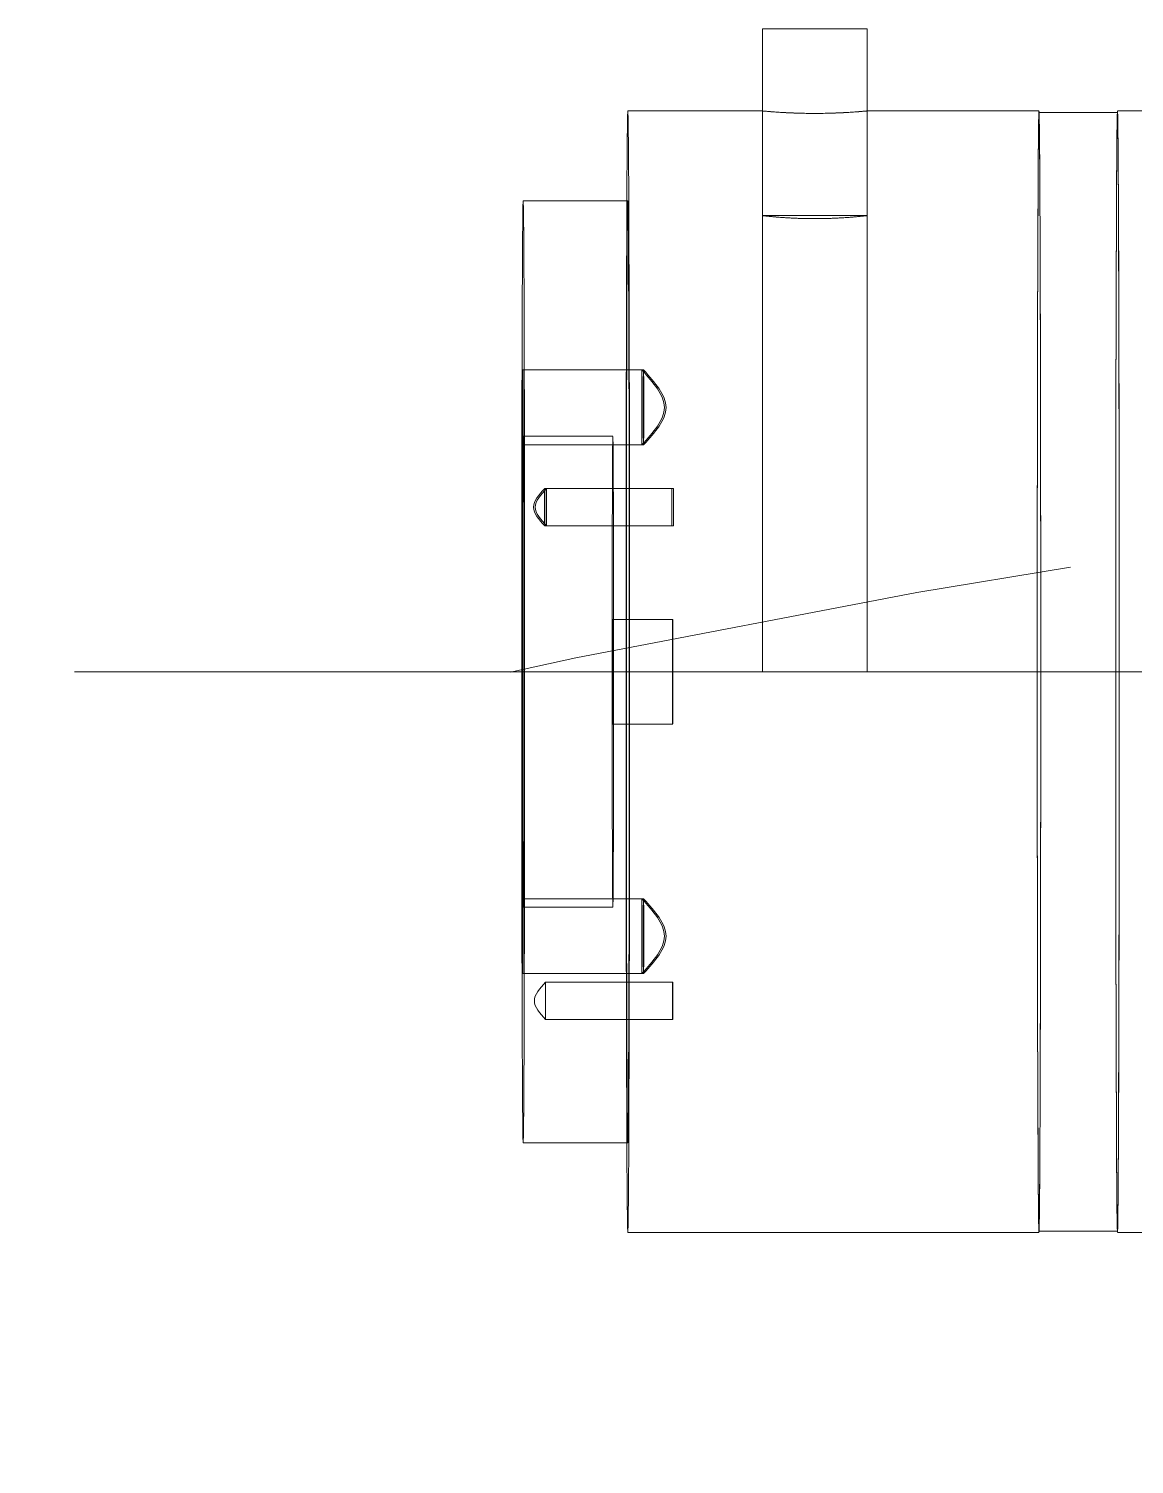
# Model space of a CAD drawing. Header units: millimetres. Extents: x 54 to 415, y 5 to 258.
# Drawn here: x 100.77 to 105.7, y 231.92 to 238.32 of the extents above; entities that cross this region are included whole.
import ezdxf

# ---------------------------------------------------------------- set-up
doc = ezdxf.new("R2010")
doc.units = ezdxf.units.MM
doc.linetypes.add('CENTERX2', pattern=[20.32, 12.7, -2.54, 2.54, -2.54])

msp = doc.modelspace()

# ---------------------------------------------------------------- linework, layer by layer
at = {"color": 7, "linetype": 'Continuous', "lineweight": 15}
for p, q in [((104.04171, 238.32107), (104.04171, 235.4544)), ((104.5083, 238.32107), (104.04176, 238.32107)), ((104.50838, 235.4544), (104.50838, 238.32107)), ((104.04247, 237.9544), (103.44172, 237.9544)), ((104.04171, 237.95433), (104.04171, 237.48765)), ((105.27504, 237.9544), (104.50762, 237.9544)), ((104.50838, 237.48765), (104.50838, 237.95433)), ((108.87194, 237.9544), (105.62504, 237.9544)), ((105.62504, 237.94773), (105.27504, 237.94773)), ((103.44172, 237.5544), (102.97505, 237.5544)), ((104.50838, 237.48773), (104.04171, 237.48773)), ((103.50469, 236.79958), (102.97136, 236.79958)), ((103.51208, 236.79958), (102.97875, 236.79958)), ((103.37505, 236.5044), (102.97505, 236.5044)), ((102.97136, 236.46625), (103.50469, 236.46625)), ((102.97875, 236.46625), (103.51208, 236.46625)), ((103.63773, 236.27107), (103.07107, 236.27107)), ((103.6457, 236.27107), (103.07904, 236.27107)), ((103.07107, 236.1044), (103.63773, 236.1044)), ((103.07904, 236.1044), (103.6457, 236.1044)), ((103.64172, 235.68773), (103.37505, 235.68773)), ((104.04176, 235.4544), (104.5083, 235.4544)), ((103.37505, 235.22107), (103.64172, 235.22107)), ((103.50469, 234.44256), (102.97136, 234.44256)), ((103.51208, 234.44256), (102.97875, 234.44256)), ((102.97505, 234.4044), (103.37505, 234.4044)), ((102.97136, 234.10922), (103.50469, 234.10922)), ((102.97875, 234.10922), (103.51208, 234.10922)), ((103.64172, 234.07107), (103.07505, 234.07107)), ((103.07505, 233.9044), (103.64172, 233.9044)), ((102.97505, 233.3544), (103.44172, 233.3544)), ((105.27504, 232.96107), (105.62504, 232.96107)), ((103.44172, 232.9544), (105.27504, 232.9544)), ((105.62504, 232.9544), (105.77504, 232.9544))]:
    msp.add_line(p, q, dxfattribs=at)
at = {"color": 7, "linetype": 'CENTERX2', "lineweight": 0, "ltscale": 1.333333}
msp.add_line((100.97505, 235.4544), (111.70339, 235.4544), dxfattribs=at)
at = {"color": 7, "linetype": 'Continuous', "lineweight": 15, "flags": 128}
for points in [[(103.43388, 235.4544), (103.43389, 235.56737), (103.43391, 235.68011), (103.43395, 235.79238), (103.43401, 235.90397), (103.43408, 236.01464), (103.43416, 236.12416), (103.43427, 236.23232), (103.43439, 236.33888), (103.43452, 236.44364), (103.43467, 236.54638), (103.43483, 236.64688), (103.435, 236.74495), (103.43519, 236.84039), (103.4354, 236.93299), (103.43561, 237.02257), (103.43584, 237.10895), (103.43608, 237.19195), (103.43633, 237.2714), (103.4366, 237.34713), (103.43687, 237.419), (103.43715, 237.48686), (103.43745, 237.55056), (103.43775, 237.60999), (103.43806, 237.665), (103.43837, 237.71551), (103.4387, 237.76139), (103.43903, 237.80256), (103.43936, 237.83893), (103.4397, 237.87043), (103.44005, 237.89699), (103.44039, 237.91857), (103.44075, 237.93511), (103.4411, 237.94658), (103.44145, 237.95296), (103.44181, 237.95424), (103.44216, 237.95041), (103.44251, 237.94148), (103.44286, 237.92747), (103.44321, 237.90841), (103.44356, 237.88433), (103.4439, 237.85529), (103.44424, 237.82135), (103.44457, 237.78257), (103.4449, 237.73903), (103.44522, 237.69083), (103.44553, 237.63805), (103.44584, 237.58082), (103.44614, 237.51924), (103.44643, 237.45344), (103.4467, 237.38356), (103.44697, 237.30974), (103.44723, 237.23213), (103.44748, 237.15088), (103.44771, 237.06617), (103.44793, 236.97817), (103.44814, 236.88706), (103.44834, 236.79301), (103.44852, 236.69624), (103.44869, 236.59692), (103.44884, 236.49527), (103.44899, 236.3915), (103.44911, 236.28581), (103.44922, 236.17842), (103.44932, 236.06956), (103.4494, 235.95943), (103.44946, 235.84828), (103.44951, 235.73632), (103.44954, 235.62378), (103.44955, 235.5109), (103.44955, 235.3979), (103.44954, 235.28502), (103.44951, 235.17248), (103.44946, 235.06052), (103.4494, 234.94937), (103.44932, 234.83925), (103.44922, 234.73038), (103.44911, 234.62299), (103.44899, 234.5173), (103.44884, 234.41353), (103.44869, 234.31188), (103.44852, 234.21257), (103.44834, 234.11579), (103.44814, 234.02175), (103.44793, 233.93063), (103.44771, 233.84263), (103.44748, 233.75792), (103.44723, 233.67667), (103.44697, 233.59906), (103.4467, 233.52524), (103.44643, 233.45536), (103.44614, 233.38956), (103.44584, 233.32798), (103.44553, 233.27075), (103.44522, 233.21798), (103.4449, 233.16977), (103.44457, 233.12623), (103.44424, 233.08745), (103.4439, 233.05351), (103.44356, 233.02447), (103.44321, 233.00039), (103.44286, 232.98133), (103.44251, 232.96732), (103.44216, 232.95839), (103.44181, 232.95456), (103.44145, 232.95584), (103.4411, 232.96222), (103.44075, 232.97369), (103.44039, 232.99023), (103.44005, 233.01181), (103.4397, 233.03837), (103.43936, 233.06987), (103.43903, 233.10624), (103.4387, 233.14741), (103.43837, 233.1933), (103.43806, 233.2438), (103.43775, 233.29882), (103.43745, 233.35824), (103.43715, 233.42194), (103.43687, 233.4898), (103.4366, 233.56167), (103.43633, 233.6374), (103.43608, 233.71685), (103.43584, 233.79985), (103.43561, 233.88623), (103.4354, 233.97581), (103.43519, 234.06841), (103.435, 234.16385), (103.43483, 234.26192), (103.43467, 234.36242), (103.43452, 234.46516), (103.43439, 234.56992), (103.43427, 234.67649), (103.43416, 234.78464), (103.43408, 234.89416), (103.43401, 235.00483), (103.43395, 235.11642), (103.43391, 235.22869), (103.43389, 235.34143), (103.43388, 235.4544)], [(105.2672, 235.4544), (105.26721, 235.34143), (105.26723, 235.22869), (105.26727, 235.11642), (105.26733, 235.00483), (105.2674, 234.89416), (105.26749, 234.78464), (105.26759, 234.67649), (105.26771, 234.56992), (105.26784, 234.46516), (105.26799, 234.36242), (105.26815, 234.26192), (105.26833, 234.16385), (105.26852, 234.06841), (105.26872, 233.97581), (105.26894, 233.88623), (105.26917, 233.79985), (105.26941, 233.71685), (105.26966, 233.6374), (105.26992, 233.56167), (105.27019, 233.4898), (105.27048, 233.42194), (105.27077, 233.35824), (105.27107, 233.29882), (105.27138, 233.2438), (105.2717, 233.1933), (105.27202, 233.14741), (105.27235, 233.10624), (105.27269, 233.06987), (105.27303, 233.03837), (105.27337, 233.01181), (105.27372, 232.99023), (105.27407, 232.97369), (105.27442, 232.96222), (105.27478, 232.95584), (105.27513, 232.95456), (105.27548, 232.95839), (105.27584, 232.96732), (105.27619, 232.98133), (105.27654, 233.00039), (105.27688, 233.02447), (105.27723, 233.05351), (105.27757, 233.08745), (105.2779, 233.12623), (105.27822, 233.16977), (105.27855, 233.21798), (105.27886, 233.27075), (105.27916, 233.32798), (105.27946, 233.38956), (105.27975, 233.45536), (105.28003, 233.52524), (105.2803, 233.59906), (105.28055, 233.67667), (105.2808, 233.75792), (105.28103, 233.84263), (105.28126, 233.93063), (105.28147, 234.02175), (105.28166, 234.11579), (105.28185, 234.21257), (105.28201, 234.31188), (105.28217, 234.41353), (105.28231, 234.5173), (105.28243, 234.62299), (105.28255, 234.73038), (105.28264, 234.83925), (105.28272, 234.94937), (105.28278, 235.06052), (105.28283, 235.17248), (105.28286, 235.28502), (105.28288, 235.3979), (105.28288, 235.5109), (105.28286, 235.62378), (105.28283, 235.73632), (105.28278, 235.84828), (105.28272, 235.95943), (105.28264, 236.06956), (105.28255, 236.17842), (105.28243, 236.28581), (105.28231, 236.3915), (105.28217, 236.49527), (105.28201, 236.59692), (105.28185, 236.69624), (105.28166, 236.79301), (105.28147, 236.88706), (105.28126, 236.97817), (105.28103, 237.06617), (105.2808, 237.15088), (105.28055, 237.23213), (105.2803, 237.30974), (105.28003, 237.38356), (105.27975, 237.45344), (105.27946, 237.51924), (105.27916, 237.58082), (105.27886, 237.63805), (105.27855, 237.69083), (105.27822, 237.73903), (105.2779, 237.78257), (105.27757, 237.82135), (105.27723, 237.85529), (105.27688, 237.88433), (105.27654, 237.90841), (105.27619, 237.92747), (105.27584, 237.94148), (105.27548, 237.95041), (105.27513, 237.95424), (105.27478, 237.95296), (105.27442, 237.94658), (105.27407, 237.93511), (105.27372, 237.91857), (105.27337, 237.89699), (105.27303, 237.87043), (105.27269, 237.83893), (105.27235, 237.80256), (105.27202, 237.76139), (105.2717, 237.71551), (105.27138, 237.665), (105.27107, 237.60999), (105.27077, 237.55056), (105.27048, 237.48686), (105.27019, 237.419), (105.26992, 237.34713), (105.26966, 237.2714), (105.26941, 237.19195), (105.26917, 237.10895), (105.26894, 237.02257), (105.26872, 236.93299), (105.26852, 236.84039), (105.26833, 236.74495), (105.26815, 236.64688), (105.26799, 236.54638), (105.26784, 236.44364), (105.26771, 236.33888), (105.26759, 236.23232), (105.26749, 236.12416), (105.2674, 236.01464), (105.26733, 235.90397), (105.26727, 235.79238), (105.26723, 235.68011), (105.26721, 235.56737), (105.2672, 235.4544)], [(105.63288, 235.4544), (105.63287, 235.3257), (105.63284, 235.19735), (105.63279, 235.06967), (105.63271, 234.94302), (105.63262, 234.81772), (105.63251, 234.69411), (105.63238, 234.57252), (105.63222, 234.45327), (105.63205, 234.33667), (105.63186, 234.22303), (105.63165, 234.11266), (105.63143, 234.00585), (105.63119, 233.90288), (105.63093, 233.80402), (105.63065, 233.70954), (105.63037, 233.61969), (105.63006, 233.5347), (105.62975, 233.4548), (105.62942, 233.38021), (105.62908, 233.31111), (105.62872, 233.2477), (105.62836, 233.19015), (105.62799, 233.13859), (105.62762, 233.09318), (105.62723, 233.05403), (105.62684, 233.02124), (105.62645, 232.99491), (105.62605, 232.97509), (105.62565, 232.96186), (105.62524, 232.95523), (105.62484, 232.95523), (105.62444, 232.96186), (105.62403, 232.97509), (105.62363, 232.99491), (105.62324, 233.02124), (105.62285, 233.05403), (105.62246, 233.09318), (105.62209, 233.13859), (105.62172, 233.19015), (105.62136, 233.2477), (105.621, 233.31111), (105.62066, 233.38021), (105.62033, 233.4548), (105.62002, 233.5347), (105.61972, 233.61969), (105.61943, 233.70954), (105.61915, 233.80402), (105.61889, 233.90288), (105.61865, 234.00585), (105.61843, 234.11266), (105.61822, 234.22303), (105.61803, 234.33667), (105.61786, 234.45327), (105.6177, 234.57252), (105.61757, 234.69411), (105.61746, 234.81772), (105.61737, 234.94302), (105.61729, 235.06967), (105.61724, 235.19735), (105.61721, 235.3257), (105.6172, 235.4544), (105.61721, 235.5831), (105.61724, 235.71145), (105.61729, 235.83913), (105.61737, 235.96578), (105.61746, 236.09108), (105.61757, 236.21469), (105.6177, 236.33628), (105.61786, 236.45554), (105.61803, 236.57214), (105.61822, 236.68577), (105.61843, 236.79614), (105.61865, 236.90295), (105.61889, 237.00592), (105.61915, 237.10478), (105.61943, 237.19926), (105.61972, 237.28911), (105.62002, 237.3741), (105.62033, 237.454), (105.62066, 237.52859), (105.621, 237.59769), (105.62136, 237.6611), (105.62172, 237.71866), (105.62209, 237.77021), (105.62246, 237.81562), (105.62285, 237.85478), (105.62324, 237.88756), (105.62363, 237.9139), (105.62403, 237.93371), (105.62444, 237.94694), (105.62484, 237.95357), (105.62524, 237.95357), (105.62565, 237.94694), (105.62605, 237.93371), (105.62645, 237.9139), (105.62684, 237.88756), (105.62723, 237.85478), (105.62762, 237.81562), (105.62799, 237.77021), (105.62836, 237.71866), (105.62872, 237.6611), (105.62908, 237.59769), (105.62942, 237.52859), (105.62975, 237.454), (105.63006, 237.3741), (105.63037, 237.28911), (105.63065, 237.19926), (105.63093, 237.10478), (105.63119, 237.00592), (105.63143, 236.90295), (105.63165, 236.79614), (105.63186, 236.68577), (105.63205, 236.57214), (105.63222, 236.45554), (105.63238, 236.33628), (105.63251, 236.21469), (105.63262, 236.09108), (105.63271, 235.96578), (105.63279, 235.83913), (105.63284, 235.71145), (105.63287, 235.5831), (105.63288, 235.4544)], [(105.28286, 235.4544), (105.28285, 235.32605), (105.28282, 235.19803), (105.28277, 235.0707), (105.28269, 234.94438), (105.2826, 234.81942), (105.28249, 234.69614), (105.28236, 234.57487), (105.28221, 234.45594), (105.28204, 234.33965), (105.28185, 234.22631), (105.28164, 234.11624), (105.28141, 234.00971), (105.28117, 233.90701), (105.28091, 233.80842), (105.28064, 233.71419), (105.28035, 233.62458), (105.28005, 233.53982), (105.27973, 233.46013), (105.27941, 233.38574), (105.27907, 233.31683), (105.27872, 233.25359), (105.27836, 233.19618), (105.27799, 233.14477), (105.27761, 233.09947), (105.27723, 233.06043), (105.27684, 233.02773), (105.27644, 233.00146), (105.27605, 232.98171), (105.27565, 232.9685), (105.27524, 232.96189), (105.27484, 232.96189), (105.27444, 232.9685), (105.27404, 232.98171), (105.27364, 233.00146), (105.27325, 233.02773), (105.27286, 233.06043), (105.27247, 233.09947), (105.2721, 233.14477), (105.27173, 233.19618), (105.27137, 233.25359), (105.27102, 233.31683), (105.27068, 233.38574), (105.27035, 233.46013), (105.27003, 233.53982), (105.26973, 233.62458), (105.26944, 233.71419), (105.26917, 233.80842), (105.26891, 233.90701), (105.26867, 234.00971), (105.26844, 234.11624), (105.26824, 234.22631), (105.26805, 234.33965), (105.26788, 234.45594), (105.26773, 234.57487), (105.26759, 234.69614), (105.26748, 234.81942), (105.26739, 234.94438), (105.26732, 235.0707), (105.26726, 235.19803), (105.26723, 235.32605), (105.26722, 235.4544), (105.26723, 235.58275), (105.26726, 235.71077), (105.26732, 235.8381), (105.26739, 235.96442), (105.26748, 236.08938), (105.26759, 236.21266), (105.26773, 236.33393), (105.26788, 236.45287), (105.26805, 236.56915), (105.26824, 236.68249), (105.26844, 236.79256), (105.26867, 236.89909), (105.26891, 237.00179), (105.26917, 237.10038), (105.26944, 237.19461), (105.26973, 237.28422), (105.27003, 237.36898), (105.27035, 237.44867), (105.27068, 237.52306), (105.27102, 237.59197), (105.27137, 237.65521), (105.27173, 237.71262), (105.2721, 237.76404), (105.27247, 237.80933), (105.27286, 237.84837), (105.27325, 237.88107), (105.27364, 237.90734), (105.27404, 237.9271), (105.27444, 237.9403), (105.27484, 237.94691), (105.27524, 237.94691), (105.27565, 237.9403), (105.27605, 237.9271), (105.27644, 237.90734), (105.27684, 237.88107), (105.27723, 237.84837), (105.27761, 237.80933), (105.27799, 237.76404), (105.27836, 237.71262), (105.27872, 237.65521), (105.27907, 237.59197), (105.27941, 237.52306), (105.27973, 237.44867), (105.28005, 237.36898), (105.28035, 237.28422), (105.28064, 237.19461), (105.28091, 237.10038), (105.28117, 237.00179), (105.28141, 236.89909), (105.28164, 236.79256), (105.28185, 236.68249), (105.28204, 236.56915), (105.28221, 236.45287), (105.28236, 236.33393), (105.28249, 236.21266), (105.2826, 236.08938), (105.28269, 235.96442), (105.28277, 235.8381), (105.28282, 235.71077), (105.28285, 235.58275), (105.28286, 235.4544)], [(105.63286, 235.4544), (105.63285, 235.32605), (105.63282, 235.19803), (105.63277, 235.0707), (105.63269, 234.94438), (105.6326, 234.81942), (105.63249, 234.69614), (105.63236, 234.57487), (105.6322, 234.45594), (105.63203, 234.33965), (105.63184, 234.22631), (105.63164, 234.11624), (105.63141, 234.00971), (105.63117, 233.90701), (105.63091, 233.80842), (105.63064, 233.71419), (105.63035, 233.62458), (105.63005, 233.53982), (105.62973, 233.46013), (105.6294, 233.38574), (105.62906, 233.31683), (105.62871, 233.25359), (105.62835, 233.19618), (105.62799, 233.14477), (105.62761, 233.09947), (105.62723, 233.06043), (105.62684, 233.02773), (105.62644, 233.00146), (105.62604, 232.98171), (105.62564, 232.9685), (105.62524, 232.96189), (105.62484, 232.96189), (105.62444, 232.9685), (105.62404, 232.98171), (105.62364, 233.00146), (105.62324, 233.02773), (105.62285, 233.06043), (105.62247, 233.09947), (105.62209, 233.14477), (105.62173, 233.19618), (105.62137, 233.25359), (105.62102, 233.31683), (105.62068, 233.38574), (105.62035, 233.46013), (105.62003, 233.53982), (105.61973, 233.62458), (105.61944, 233.71419), (105.61917, 233.80842), (105.61891, 233.90701), (105.61867, 234.00971), (105.61844, 234.11624), (105.61824, 234.22631), (105.61805, 234.33965), (105.61788, 234.45594), (105.61772, 234.57487), (105.61759, 234.69614), (105.61748, 234.81942), (105.61739, 234.94438), (105.61731, 235.0707), (105.61726, 235.19803), (105.61723, 235.32605), (105.61722, 235.4544), (105.61723, 235.58275), (105.61726, 235.71077), (105.61731, 235.8381), (105.61739, 235.96442), (105.61748, 236.08938), (105.61759, 236.21266), (105.61772, 236.33393), (105.61788, 236.45287), (105.61805, 236.56915), (105.61824, 236.68249), (105.61844, 236.79256), (105.61867, 236.89909), (105.61891, 237.00179), (105.61917, 237.10038), (105.61944, 237.19461), (105.61973, 237.28422), (105.62003, 237.36898), (105.62035, 237.44867), (105.62068, 237.52306), (105.62102, 237.59197), (105.62137, 237.65521), (105.62173, 237.71262), (105.62209, 237.76404), (105.62247, 237.80933), (105.62285, 237.84837), (105.62324, 237.88107), (105.62364, 237.90734), (105.62404, 237.9271), (105.62444, 237.9403), (105.62484, 237.94691), (105.62524, 237.94691), (105.62564, 237.9403), (105.62604, 237.9271), (105.62644, 237.90734), (105.62684, 237.88107), (105.62723, 237.84837), (105.62761, 237.80933), (105.62799, 237.76404), (105.62835, 237.71262), (105.62871, 237.65521), (105.62906, 237.59197), (105.6294, 237.52306), (105.62973, 237.44867), (105.63005, 237.36898), (105.63035, 237.28422), (105.63064, 237.19461), (105.63091, 237.10038), (105.63117, 237.00179), (105.63141, 236.89909), (105.63164, 236.79256), (105.63184, 236.68249), (105.63203, 236.56915), (105.6322, 236.45287), (105.63236, 236.33393), (105.63249, 236.21266), (105.6326, 236.08938), (105.63269, 235.96442), (105.63277, 235.8381), (105.63282, 235.71077), (105.63285, 235.58275), (105.63286, 235.4544)], [(102.96847, 235.4544), (102.96848, 235.55825), (102.9685, 235.66185), (102.96854, 235.76494), (102.9686, 235.86727), (102.96867, 235.96859), (102.96876, 236.06866), (102.96886, 236.16722), (102.96898, 236.26403), (102.96911, 236.35886), (102.96926, 236.45148), (102.96942, 236.54166), (102.96959, 236.62918), (102.96978, 236.71383), (102.96999, 236.79539), (102.9702, 236.87367), (102.97043, 236.94848), (102.97066, 237.01963), (102.97091, 237.08695), (102.97117, 237.15028), (102.97144, 237.20945), (102.97171, 237.26433), (102.972, 237.31479), (102.97229, 237.36069), (102.97259, 237.40192), (102.97289, 237.43839), (102.97321, 237.47), (102.97352, 237.49668), (102.97384, 237.51836), (102.97416, 237.53499), (102.97448, 237.54653), (102.97481, 237.55296), (102.97513, 237.55424), (102.97546, 237.55039), (102.97578, 237.5414), (102.97611, 237.52731), (102.97643, 237.50815), (102.97674, 237.48396), (102.97706, 237.45481), (102.97736, 237.42075), (102.97767, 237.38189), (102.97796, 237.33831), (102.97825, 237.29012), (102.97853, 237.23744), (102.9788, 237.18039), (102.97907, 237.11912), (102.97932, 237.05378), (102.97956, 236.98452), (102.97979, 236.91152), (102.98002, 236.83495), (102.98022, 236.75501), (102.98042, 236.67188), (102.9806, 236.58577), (102.98077, 236.49689), (102.98092, 236.40547), (102.98106, 236.31171), (102.98119, 236.21586), (102.9813, 236.11814), (102.9814, 236.0188), (102.98148, 235.91808), (102.98154, 235.81622), (102.98159, 235.71348), (102.98162, 235.6101), (102.98164, 235.50634), (102.98164, 235.40246), (102.98162, 235.2987), (102.98159, 235.19532), (102.98154, 235.09258), (102.98148, 234.99073), (102.9814, 234.89), (102.9813, 234.79066), (102.98119, 234.69294), (102.98106, 234.59709), (102.98092, 234.50334), (102.98077, 234.41191), (102.9806, 234.32303), (102.98042, 234.23692), (102.98022, 234.15379), (102.98002, 234.07385), (102.97979, 233.99728), (102.97956, 233.92428), (102.97932, 233.85502), (102.97907, 233.78968), (102.9788, 233.72841), (102.97853, 233.67136), (102.97825, 233.61868), (102.97796, 233.57049), (102.97767, 233.52691), (102.97736, 233.48805), (102.97706, 233.454), (102.97674, 233.42484), (102.97643, 233.40065), (102.97611, 233.38149), (102.97578, 233.3674), (102.97546, 233.35842), (102.97513, 233.35456), (102.97481, 233.35585), (102.97448, 233.36227), (102.97416, 233.37381), (102.97384, 233.39044), (102.97352, 233.41212), (102.97321, 233.4388), (102.97289, 233.47041), (102.97259, 233.50688), (102.97229, 233.54812), (102.972, 233.59402), (102.97171, 233.64447), (102.97144, 233.69935), (102.97117, 233.75852), (102.97091, 233.82185), (102.97066, 233.88917), (102.97043, 233.96032), (102.9702, 234.03513), (102.96999, 234.11341), (102.96978, 234.19497), (102.96959, 234.27962), (102.96942, 234.36714), (102.96926, 234.45732), (102.96911, 234.54994), (102.96898, 234.64477), (102.96886, 234.74159), (102.96876, 234.84014), (102.96867, 234.94021), (102.9686, 235.04153), (102.96854, 235.14386), (102.9685, 235.24695), (102.96848, 235.35055), (102.96847, 235.4544)], [(103.43513, 235.4544), (103.43514, 235.35055), (103.43516, 235.24695), (103.4352, 235.14386), (103.43526, 235.04153), (103.43533, 234.94021), (103.43542, 234.84014), (103.43552, 234.74159), (103.43564, 234.64477), (103.43577, 234.54994), (103.43592, 234.45732), (103.43608, 234.36714), (103.43626, 234.27962), (103.43645, 234.19497), (103.43665, 234.11341), (103.43686, 234.03513), (103.43709, 233.96032), (103.43733, 233.88917), (103.43758, 233.82185), (103.43783, 233.75852), (103.4381, 233.69935), (103.43838, 233.64447), (103.43866, 233.59402), (103.43896, 233.54812), (103.43925, 233.50688), (103.43956, 233.47041), (103.43987, 233.4388), (103.44018, 233.41212), (103.4405, 233.39044), (103.44082, 233.37381), (103.44115, 233.36227), (103.44147, 233.35585), (103.4418, 233.35456), (103.44212, 233.35842), (103.44245, 233.3674), (103.44277, 233.38149), (103.44309, 233.40065), (103.44341, 233.42484), (103.44372, 233.454), (103.44403, 233.48805), (103.44433, 233.52691), (103.44463, 233.57049), (103.44492, 233.61868), (103.4452, 233.67136), (103.44547, 233.72841), (103.44573, 233.78968), (103.44598, 233.85502), (103.44623, 233.92428), (103.44646, 233.99728), (103.44668, 234.07385), (103.44689, 234.15379), (103.44708, 234.23692), (103.44727, 234.32303), (103.44743, 234.41191), (103.44759, 234.50334), (103.44773, 234.59709), (103.44785, 234.69294), (103.44796, 234.79066), (103.44806, 234.89), (103.44814, 234.99073), (103.4482, 235.09258), (103.44825, 235.19532), (103.44828, 235.2987), (103.4483, 235.40246), (103.4483, 235.50634), (103.44828, 235.6101), (103.44825, 235.71348), (103.4482, 235.81622), (103.44814, 235.91808), (103.44806, 236.0188), (103.44796, 236.11814), (103.44785, 236.21586), (103.44773, 236.31171), (103.44759, 236.40547), (103.44743, 236.49689), (103.44727, 236.58577), (103.44708, 236.67188), (103.44689, 236.75501), (103.44668, 236.83495), (103.44646, 236.91152), (103.44623, 236.98452), (103.44598, 237.05378), (103.44573, 237.11912), (103.44547, 237.18039), (103.4452, 237.23744), (103.44492, 237.29012), (103.44463, 237.33831), (103.44433, 237.38189), (103.44403, 237.42075), (103.44372, 237.45481), (103.44341, 237.48396), (103.44309, 237.50815), (103.44277, 237.52731), (103.44245, 237.5414), (103.44212, 237.55039), (103.4418, 237.55424), (103.44147, 237.55296), (103.44115, 237.54653), (103.44082, 237.53499), (103.4405, 237.51836), (103.44018, 237.49668), (103.43987, 237.47), (103.43956, 237.43839), (103.43925, 237.40192), (103.43896, 237.36069), (103.43866, 237.31479), (103.43838, 237.26433), (103.4381, 237.20945), (103.43783, 237.15028), (103.43758, 237.08695), (103.43733, 237.01963), (103.43709, 236.94848), (103.43686, 236.87367), (103.43665, 236.79539), (103.43645, 236.71383), (103.43626, 236.62918), (103.43608, 236.54166), (103.43592, 236.45148), (103.43577, 236.35886), (103.43564, 236.26403), (103.43552, 236.16722), (103.43542, 236.06866), (103.43533, 235.96859), (103.43526, 235.86727), (103.4352, 235.76494), (103.43516, 235.66185), (103.43514, 235.55825), (103.43513, 235.4544)], [(102.97188, 236.63291), (102.97187, 236.66267), (102.97185, 236.69147), (102.97181, 236.7184), (102.97175, 236.74257), (102.97168, 236.76322), (102.97161, 236.77968), (102.97152, 236.79142), (102.97143, 236.79807), (102.97133, 236.79941), (102.97124, 236.7954), (102.97115, 236.78617), (102.97107, 236.77201), (102.971, 236.75338), (102.97093, 236.73088), (102.97089, 236.70523), (102.97085, 236.67725), (102.97084, 236.64785), (102.97084, 236.61797), (102.97085, 236.58857), (102.97089, 236.5606), (102.97093, 236.53495), (102.971, 236.51245), (102.97107, 236.49382), (102.97115, 236.47966), (102.97124, 236.47042), (102.97133, 236.46641), (102.97143, 236.46775), (102.97152, 236.4744), (102.97161, 236.48615), (102.97168, 236.50261), (102.97175, 236.52326), (102.97181, 236.54743), (102.97185, 236.57435), (102.97187, 236.60315), (102.97188, 236.63291)], [(102.97927, 236.63291), (102.97926, 236.66267), (102.97924, 236.69147), (102.9792, 236.7184), (102.97914, 236.74257), (102.97907, 236.76322), (102.979, 236.77968), (102.97891, 236.79142), (102.97882, 236.79807), (102.97873, 236.79941), (102.97863, 236.7954), (102.97854, 236.78617), (102.97846, 236.77201), (102.97839, 236.75338), (102.97833, 236.73088), (102.97828, 236.70523), (102.97824, 236.67725), (102.97823, 236.64785), (102.97823, 236.61797), (102.97824, 236.58857), (102.97828, 236.5606), (102.97833, 236.53495), (102.97839, 236.51245), (102.97846, 236.49382), (102.97854, 236.47966), (102.97863, 236.47042), (102.97873, 236.46641), (102.97882, 236.46775), (102.97891, 236.4744), (102.979, 236.48615), (102.97907, 236.50261), (102.97914, 236.52326), (102.9792, 236.54743), (102.97924, 236.57435), (102.97926, 236.60315), (102.97927, 236.63291)], [(103.50521, 236.63291), (103.5052, 236.66267), (103.50518, 236.69147), (103.50514, 236.7184), (103.50508, 236.74257), (103.50501, 236.76322), (103.50494, 236.77968), (103.50485, 236.79142), (103.50476, 236.79807), (103.50466, 236.79941), (103.50457, 236.7954), (103.50448, 236.78617), (103.5044, 236.77201), (103.50433, 236.75338), (103.50427, 236.73088), (103.50422, 236.70523), (103.50418, 236.67725), (103.50417, 236.64785), (103.50417, 236.61797), (103.50418, 236.58857), (103.50422, 236.5606), (103.50427, 236.53495), (103.50433, 236.51245), (103.5044, 236.49382), (103.50448, 236.47966), (103.50457, 236.47042), (103.50466, 236.46641), (103.50476, 236.46775), (103.50485, 236.4744), (103.50494, 236.48615), (103.50501, 236.50261), (103.50508, 236.52326), (103.50514, 236.54743), (103.50518, 236.57435), (103.5052, 236.60315), (103.50521, 236.63291)], [(103.5126, 236.63291), (103.51259, 236.66267), (103.51257, 236.69147), (103.51253, 236.7184), (103.51247, 236.74257), (103.51241, 236.76322), (103.51233, 236.77968), (103.51224, 236.79142), (103.51215, 236.79807), (103.51206, 236.79941), (103.51196, 236.7954), (103.51187, 236.78617), (103.51179, 236.77201), (103.51172, 236.75338), (103.51166, 236.73088), (103.51161, 236.70523), (103.51158, 236.67725), (103.51156, 236.64785), (103.51156, 236.61797), (103.51158, 236.58857), (103.51161, 236.5606), (103.51166, 236.53495), (103.51172, 236.51245), (103.51179, 236.49382), (103.51187, 236.47966), (103.51196, 236.47042), (103.51206, 236.46641), (103.51215, 236.46775), (103.51224, 236.4744), (103.51233, 236.48615), (103.51241, 236.50261), (103.51247, 236.52326), (103.51253, 236.54743), (103.51257, 236.57435), (103.51259, 236.60315), (103.5126, 236.63291)], [(102.97176, 235.4544), (102.97177, 235.38116), (102.97179, 235.30827), (102.97183, 235.23609), (102.97189, 235.16498), (102.97196, 235.09528), (102.97205, 235.02733), (102.97215, 234.96146), (102.97226, 234.89799), (102.97239, 234.83723), (102.97253, 234.77947), (102.97268, 234.72501), (102.97285, 234.6741), (102.97303, 234.62699), (102.97321, 234.58391), (102.97341, 234.54507), (102.97361, 234.51067), (102.97382, 234.48086), (102.97404, 234.45579), (102.97426, 234.43559), (102.97448, 234.42035), (102.97471, 234.41015), (102.97494, 234.40504), (102.97517, 234.40504), (102.9754, 234.41015), (102.97562, 234.42035), (102.97585, 234.43559), (102.97607, 234.45579), (102.97629, 234.48086), (102.9765, 234.51067), (102.9767, 234.54507), (102.97689, 234.58391), (102.97708, 234.62699), (102.97726, 234.6741), (102.97742, 234.72501), (102.97758, 234.77947), (102.97772, 234.83723), (102.97785, 234.89799), (102.97796, 234.96146), (102.97806, 235.02733), (102.97815, 235.09528), (102.97822, 235.16498), (102.97827, 235.23609), (102.97831, 235.30827), (102.97834, 235.38116), (102.97835, 235.4544), (102.97834, 235.52765), (102.97831, 235.60053), (102.97827, 235.67271), (102.97822, 235.74382), (102.97815, 235.81352), (102.97806, 235.88147), (102.97796, 235.94735), (102.97785, 236.01082), (102.97772, 236.07158), (102.97758, 236.12933), (102.97742, 236.18379), (102.97726, 236.2347), (102.97708, 236.28181), (102.97689, 236.32489), (102.9767, 236.36373), (102.9765, 236.39813), (102.97629, 236.42794), (102.97607, 236.45301), (102.97585, 236.47321), (102.97562, 236.48845), (102.9754, 236.49865), (102.97517, 236.50376), (102.97494, 236.50376), (102.97471, 236.49865), (102.97448, 236.48845), (102.97426, 236.47321), (102.97404, 236.45301), (102.97382, 236.42794), (102.97361, 236.39813), (102.97341, 236.36373), (102.97321, 236.32489), (102.97303, 236.28181), (102.97285, 236.2347), (102.97268, 236.18379), (102.97253, 236.12933), (102.97239, 236.07158), (102.97226, 236.01082), (102.97215, 235.94735), (102.97205, 235.88147), (102.97196, 235.81352), (102.97189, 235.74382), (102.97183, 235.67271), (102.97179, 235.60053), (102.97177, 235.52765), (102.97176, 235.4544)], [(103.37176, 235.4544), (103.37177, 235.38116), (103.37179, 235.30827), (103.37183, 235.23609), (103.37189, 235.16498), (103.37196, 235.09528), (103.37204, 235.02733), (103.37214, 234.96146), (103.37226, 234.89799), (103.37239, 234.83723), (103.37253, 234.77947), (103.37268, 234.72501), (103.37285, 234.6741), (103.37302, 234.62699), (103.37321, 234.58391), (103.3734, 234.54507), (103.37361, 234.51067), (103.37382, 234.48086), (103.37403, 234.45579), (103.37425, 234.43559), (103.37448, 234.42035), (103.37471, 234.41015), (103.37494, 234.40504), (103.37517, 234.40504), (103.3754, 234.41015), (103.37562, 234.42035), (103.37585, 234.43559), (103.37607, 234.45579), (103.37628, 234.48086), (103.37649, 234.51067), (103.3767, 234.54507), (103.37689, 234.58391), (103.37708, 234.62699), (103.37725, 234.6741), (103.37742, 234.72501), (103.37757, 234.77947), (103.37771, 234.83723), (103.37784, 234.89799), (103.37796, 234.96146), (103.37806, 235.02733), (103.37815, 235.09528), (103.37822, 235.16498), (103.37827, 235.23609), (103.37831, 235.30827), (103.37834, 235.38116), (103.37834, 235.4544), (103.37834, 235.52765), (103.37831, 235.60053), (103.37827, 235.67271), (103.37822, 235.74382), (103.37815, 235.81352), (103.37806, 235.88147), (103.37796, 235.94735), (103.37784, 236.01082), (103.37771, 236.07158), (103.37757, 236.12933), (103.37742, 236.18379), (103.37725, 236.2347), (103.37708, 236.28181), (103.37689, 236.32489), (103.3767, 236.36373), (103.37649, 236.39813), (103.37628, 236.42794), (103.37607, 236.45301), (103.37585, 236.47321), (103.37562, 236.48845), (103.3754, 236.49865), (103.37517, 236.50376), (103.37494, 236.50376), (103.37471, 236.49865), (103.37448, 236.48845), (103.37425, 236.47321), (103.37403, 236.45301), (103.37382, 236.42794), (103.37361, 236.39813), (103.3734, 236.36373), (103.37321, 236.32489), (103.37302, 236.28181), (103.37285, 236.2347), (103.37268, 236.18379), (103.37253, 236.12933), (103.37239, 236.07158), (103.37226, 236.01082), (103.37214, 235.94735), (103.37204, 235.88147), (103.37196, 235.81352), (103.37189, 235.74382), (103.37183, 235.67271), (103.37179, 235.60053), (103.37177, 235.52765), (103.37176, 235.4544)], [(103.07081, 236.18773), (103.07082, 236.20846), (103.07084, 236.22788), (103.07088, 236.24478), (103.07093, 236.25809), (103.07099, 236.26699), (103.07105, 236.2709), (103.07112, 236.26959), (103.07118, 236.26314), (103.07124, 236.25194), (103.07128, 236.23672), (103.07131, 236.21841), (103.07133, 236.19818), (103.07133, 236.17729), (103.07131, 236.15706), (103.07128, 236.13875), (103.07124, 236.12352), (103.07118, 236.11233), (103.07112, 236.10588), (103.07105, 236.10457), (103.07099, 236.10848), (103.07093, 236.11737), (103.07088, 236.13069), (103.07084, 236.14759), (103.07082, 236.16701), (103.07081, 236.18773)], [(103.07877, 236.18773), (103.07878, 236.20846), (103.07881, 236.22788), (103.07884, 236.24478), (103.0789, 236.25809), (103.07895, 236.26699), (103.07902, 236.2709), (103.07908, 236.26959), (103.07915, 236.26314), (103.0792, 236.25194), (103.07925, 236.23672), (103.07928, 236.21841), (103.07929, 236.19818), (103.07929, 236.17729), (103.07928, 236.15706), (103.07925, 236.13875), (103.0792, 236.12352), (103.07915, 236.11233), (103.07908, 236.10588), (103.07902, 236.10457), (103.07895, 236.10848), (103.0789, 236.11737), (103.07884, 236.13069), (103.07881, 236.14759), (103.07878, 236.16701), (103.07877, 236.18773)], [(103.63747, 236.18773), (103.63748, 236.16701), (103.6375, 236.14759), (103.63754, 236.13069), (103.63759, 236.11737), (103.63765, 236.10848), (103.63772, 236.10457), (103.63778, 236.10588), (103.63784, 236.11233), (103.6379, 236.12352), (103.63795, 236.13875), (103.63798, 236.15706), (103.63799, 236.17729), (103.63799, 236.19818), (103.63798, 236.21841), (103.63795, 236.23672), (103.6379, 236.25194), (103.63784, 236.26314), (103.63778, 236.26959), (103.63772, 236.2709), (103.63765, 236.26699), (103.63759, 236.25809), (103.63754, 236.24478), (103.6375, 236.22788), (103.63748, 236.20846), (103.63747, 236.18773)], [(103.64544, 236.18773), (103.64545, 236.16701), (103.64547, 236.14759), (103.64551, 236.13069), (103.64556, 236.11737), (103.64562, 236.10848), (103.64568, 236.10457), (103.64575, 236.10588), (103.64581, 236.11233), (103.64587, 236.12352), (103.64591, 236.13875), (103.64594, 236.15706), (103.64596, 236.17729), (103.64596, 236.19818), (103.64594, 236.21841), (103.64591, 236.23672), (103.64587, 236.25194), (103.64581, 236.26314), (103.64575, 236.26959), (103.64568, 236.2709), (103.64562, 236.26699), (103.64556, 236.25809), (103.64551, 236.24478), (103.64547, 236.22788), (103.64545, 236.20846), (103.64544, 236.18773)], [(103.37578, 235.4544), (103.37577, 235.48918), (103.37575, 235.52318), (103.37571, 235.55564), (103.37566, 235.58584), (103.37559, 235.61311), (103.37551, 235.63683), (103.37542, 235.65647), (103.37532, 235.6716), (103.37521, 235.68188), (103.37511, 235.68708), (103.375, 235.68708), (103.37489, 235.68188), (103.37478, 235.6716), (103.37469, 235.65647), (103.37459, 235.63683), (103.37451, 235.61311), (103.37445, 235.58584), (103.37439, 235.55564), (103.37435, 235.52318), (103.37433, 235.48918), (103.37432, 235.4544), (103.37433, 235.41962), (103.37435, 235.38562), (103.37439, 235.35316), (103.37445, 235.32296), (103.37451, 235.29569), (103.37459, 235.27197), (103.37469, 235.25233), (103.37478, 235.2372), (103.37489, 235.22692), (103.375, 235.22172), (103.37511, 235.22172), (103.37521, 235.22692), (103.37532, 235.2372), (103.37542, 235.25233), (103.37551, 235.27197), (103.37559, 235.29569), (103.37566, 235.32296), (103.37571, 235.35316), (103.37575, 235.38562), (103.37577, 235.41962), (103.37578, 235.4544)], [(103.64245, 235.4544), (103.64244, 235.48918), (103.64242, 235.52318), (103.64238, 235.55564), (103.64232, 235.58584), (103.64225, 235.61311), (103.64217, 235.63683), (103.64208, 235.65647), (103.64198, 235.6716), (103.64188, 235.68188), (103.64177, 235.68708), (103.64166, 235.68708), (103.64155, 235.68188), (103.64145, 235.6716), (103.64135, 235.65647), (103.64126, 235.63683), (103.64118, 235.61311), (103.64111, 235.58584), (103.64106, 235.55564), (103.64102, 235.52318), (103.64099, 235.48918), (103.64098, 235.4544), (103.64099, 235.41962), (103.64102, 235.38562), (103.64106, 235.35316), (103.64111, 235.32296), (103.64118, 235.29569), (103.64126, 235.27197), (103.64135, 235.25233), (103.64145, 235.2372), (103.64155, 235.22692), (103.64166, 235.22172), (103.64177, 235.22172), (103.64188, 235.22692), (103.64198, 235.2372), (103.64208, 235.25233), (103.64217, 235.27197), (103.64225, 235.29569), (103.64232, 235.32296), (103.64238, 235.35316), (103.64242, 235.38562), (103.64244, 235.41962), (103.64245, 235.4544)], [(102.97188, 234.27589), (102.97187, 234.30565), (102.97185, 234.33445), (102.97181, 234.36137), (102.97175, 234.38555), (102.97168, 234.40619), (102.97161, 234.42266), (102.97152, 234.4344), (102.97143, 234.44105), (102.97133, 234.44239), (102.97124, 234.43838), (102.97115, 234.42914), (102.97107, 234.41498), (102.971, 234.39636), (102.97093, 234.37385), (102.97089, 234.3482), (102.97085, 234.32023), (102.97084, 234.29083), (102.97084, 234.26095), (102.97085, 234.23155), (102.97089, 234.20358), (102.97093, 234.17793), (102.971, 234.15542), (102.97107, 234.13679), (102.97115, 234.12263), (102.97124, 234.1134), (102.97133, 234.10939), (102.97143, 234.11073), (102.97152, 234.11738), (102.97161, 234.12912), (102.97168, 234.14558), (102.97175, 234.16623), (102.97181, 234.19041), (102.97185, 234.21733), (102.97187, 234.24613), (102.97188, 234.27589)], [(102.97927, 234.27589), (102.97926, 234.30565), (102.97924, 234.33445), (102.9792, 234.36137), (102.97914, 234.38555), (102.97907, 234.40619), (102.979, 234.42266), (102.97891, 234.4344), (102.97882, 234.44105), (102.97873, 234.44239), (102.97863, 234.43838), (102.97854, 234.42914), (102.97846, 234.41498), (102.97839, 234.39636), (102.97833, 234.37385), (102.97828, 234.3482), (102.97824, 234.32023), (102.97823, 234.29083), (102.97823, 234.26095), (102.97824, 234.23155), (102.97828, 234.20358), (102.97833, 234.17793), (102.97839, 234.15542), (102.97846, 234.13679), (102.97854, 234.12263), (102.97863, 234.1134), (102.97873, 234.10939), (102.97882, 234.11073), (102.97891, 234.11738), (102.979, 234.12912), (102.97907, 234.14558), (102.97914, 234.16623), (102.9792, 234.19041), (102.97924, 234.21733), (102.97926, 234.24613), (102.97927, 234.27589)], [(103.50521, 234.27589), (103.5052, 234.30565), (103.50518, 234.33445), (103.50514, 234.36137), (103.50508, 234.38555), (103.50501, 234.40619), (103.50494, 234.42266), (103.50485, 234.4344), (103.50476, 234.44105), (103.50466, 234.44239), (103.50457, 234.43838), (103.50448, 234.42914), (103.5044, 234.41498), (103.50433, 234.39636), (103.50427, 234.37385), (103.50422, 234.3482), (103.50418, 234.32023), (103.50417, 234.29083), (103.50417, 234.26095), (103.50418, 234.23155), (103.50422, 234.20358), (103.50427, 234.17793), (103.50433, 234.15542), (103.5044, 234.13679), (103.50448, 234.12263), (103.50457, 234.1134), (103.50466, 234.10939), (103.50476, 234.11073), (103.50485, 234.11738), (103.50494, 234.12912), (103.50501, 234.14558), (103.50508, 234.16623), (103.50514, 234.19041), (103.50518, 234.21733), (103.5052, 234.24613), (103.50521, 234.27589)], [(103.5126, 234.27589), (103.51259, 234.30565), (103.51257, 234.33445), (103.51253, 234.36137), (103.51247, 234.38555), (103.51241, 234.40619), (103.51233, 234.42266), (103.51224, 234.4344), (103.51215, 234.44105), (103.51206, 234.44239), (103.51196, 234.43838), (103.51187, 234.42914), (103.51179, 234.41498), (103.51172, 234.39636), (103.51166, 234.37385), (103.51161, 234.3482), (103.51158, 234.32023), (103.51156, 234.29083), (103.51156, 234.26095), (103.51158, 234.23155), (103.51161, 234.20358), (103.51166, 234.17793), (103.51172, 234.15542), (103.51179, 234.13679), (103.51187, 234.12263), (103.51196, 234.1134), (103.51206, 234.10939), (103.51215, 234.11073), (103.51224, 234.11738), (103.51233, 234.12912), (103.51241, 234.14558), (103.51247, 234.16623), (103.51253, 234.19041), (103.51257, 234.21733), (103.51259, 234.24613), (103.5126, 234.27589)], [(103.07479, 233.98773), (103.0748, 234.00846), (103.07482, 234.02788), (103.07486, 234.04478), (103.07491, 234.05809), (103.07497, 234.06699), (103.07504, 234.0709), (103.0751, 234.06959), (103.07516, 234.06314), (103.07522, 234.05194), (103.07526, 234.03672), (103.0753, 234.01841), (103.07531, 233.99818), (103.07531, 233.97729), (103.0753, 233.95706), (103.07526, 233.93875), (103.07522, 233.92352), (103.07516, 233.91233), (103.0751, 233.90588), (103.07504, 233.90457), (103.07497, 233.90848), (103.07491, 233.91737), (103.07486, 233.93069), (103.07482, 233.94759), (103.0748, 233.96701), (103.07479, 233.98773)], [(103.64146, 233.98773), (103.64146, 233.96701), (103.64149, 233.94759), (103.64153, 233.93069), (103.64158, 233.91737), (103.64164, 233.90848), (103.6417, 233.90457), (103.64177, 233.90588), (103.64183, 233.91233), (103.64188, 233.92352), (103.64193, 233.93875), (103.64196, 233.95706), (103.64198, 233.97729), (103.64198, 233.99818), (103.64196, 234.01841), (103.64193, 234.03672), (103.64188, 234.05194), (103.64183, 234.06314), (103.64177, 234.06959), (103.6417, 234.0709), (103.64164, 234.06699), (103.64158, 234.05809), (103.64153, 234.04478), (103.64149, 234.02788), (103.64146, 234.00846), (103.64146, 233.98773)]]:
    msp.add_lwpolyline(points, dxfattribs=at)
at = {"color": 7, "linetype": 'CENTERX2', "lineweight": 0}
msp.add_circle((115.70831, 174.75907), 62.01667, dxfattribs=at)
at = {"color": 7, "linetype": 'Continuous', "lineweight": 15}
for points, knots in [([(104.27432, 237.94349), (104.28722, 237.94355), (104.3134, 237.94367), (104.35141, 237.9446), (104.38759, 237.94598), (104.4203, 237.94769), (104.4492, 237.94956), (104.47298, 237.95135), (104.49135, 237.95288), (104.50342, 237.95395), (104.50909, 237.95447), (104.50809, 237.95437), (104.50048, 237.95365), (104.48663, 237.95242), (104.46666, 237.95079), (104.44146, 237.94896), (104.41127, 237.94711), (104.37744, 237.94548), (104.34038, 237.94423), (104.30612, 237.9436), (104.27141, 237.94342), (104.23669, 237.94369), (104.19868, 237.94459), (104.16251, 237.94598), (104.1298, 237.94769), (104.10089, 237.94956), (104.07711, 237.95135), (104.05875, 237.95288), (104.04667, 237.95395), (104.04101, 237.95447), (104.042, 237.95437), (104.04961, 237.95365), (104.06347, 237.95242), (104.08343, 237.95079), (104.10863, 237.94896), (104.13883, 237.94711), (104.17265, 237.94548), (104.20972, 237.94424), (104.24397, 237.94358), (104.2658, 237.94351), (104.27432, 237.94349)], [0, 0, 0, 0, 0.0263832, 0.0535335, 0.0799161, 0.1070599, 0.1335145, 0.1607334, 0.1872329, 0.2145053, 0.2409262, 0.2681182, 0.2944602, 0.321564, 0.3479487, 0.3750929, 0.401576, 0.4288266, 0.4553109, 0.4825688, 0.5, 0.5263832, 0.5535335, 0.5799161, 0.6070599, 0.6335145, 0.6607334, 0.6872329, 0.7145053, 0.7409262, 0.7681182, 0.7944602, 0.821564, 0.8479487, 0.8750929, 0.901576, 0.9288266, 0.9553109, 0.9825688, 1, 1, 1, 1]), ([(104.27578, 237.4743), (104.28866, 237.47437), (104.3148, 237.47452), (104.3527, 237.47566), (104.38873, 237.47736), (104.42127, 237.47947), (104.45001, 237.48177), (104.47362, 237.48397), (104.49182, 237.48585), (104.5037, 237.48718), (104.50915, 237.48782), (104.50796, 237.48769), (104.50016, 237.48682), (104.48617, 237.48531), (104.46609, 237.48332), (104.4408, 237.48107), (104.41053, 237.4788), (104.37662, 237.47678), (104.33948, 237.47523), (104.30501, 237.47444), (104.27013, 237.47422), (104.23529, 237.47455), (104.19739, 237.47565), (104.16137, 237.47736), (104.12882, 237.47947), (104.10008, 237.48177), (104.07647, 237.48397), (104.05828, 237.48585), (104.04639, 237.48718), (104.04094, 237.48782), (104.04214, 237.48769), (104.04993, 237.48682), (104.06393, 237.48531), (104.084, 237.48332), (104.10929, 237.48107), (104.13957, 237.4788), (104.17347, 237.47678), (104.21061, 237.47524), (104.24508, 237.47442), (104.26709, 237.47434), (104.27578, 237.4743)], [0, 0, 0, 0, 0.02634246, 0.05345198, 0.07979356, 0.10689309, 0.13334349, 0.16055648, 0.18707514, 0.21436931, 0.24076945, 0.26794248, 0.29422332, 0.32126319, 0.34760757, 0.37470735, 0.40120019, 0.42846051, 0.4549568, 0.48223, 0.5, 0.52634246, 0.55345198, 0.57979356, 0.60689309, 0.63334349, 0.66055648, 0.68707514, 0.71436931, 0.74076945, 0.76794248, 0.79422332, 0.82126319, 0.84760757, 0.87470735, 0.90120019, 0.92846051, 0.9549568, 0.98223, 1, 1, 1, 1])]:
    msp.add_open_spline(points, degree=3, knots=knots, dxfattribs=at)
for points in [[(103.50469, 236.46625), (103.55476, 236.5218), (103.6549, 236.63291), (103.55476, 236.74402), (103.50469, 236.79958)], [(103.51208, 236.46625), (103.56215, 236.5218), (103.66229, 236.63291), (103.56215, 236.74402), (103.51208, 236.79958)], [(103.07107, 236.27107), (103.04603, 236.24329), (102.99596, 236.18773), (103.04603, 236.13218), (103.07107, 236.1044)], [(103.07903, 236.27107), (103.054, 236.24329), (103.00393, 236.18773), (103.054, 236.13218), (103.07903, 236.1044)], [(103.50469, 234.10923), (103.55476, 234.16478), (103.6549, 234.27589), (103.55476, 234.387), (103.50469, 234.44255)], [(103.51208, 234.10923), (103.56215, 234.16478), (103.66229, 234.27589), (103.56215, 234.387), (103.51208, 234.44255)], [(103.07505, 234.07107), (103.05002, 234.04329), (102.99995, 233.98773), (103.05002, 233.93218), (103.07505, 233.9044)]]:
    msp.add_open_spline(points, degree=3, dxfattribs=at)

doc.saveas('drawing.dxf')
